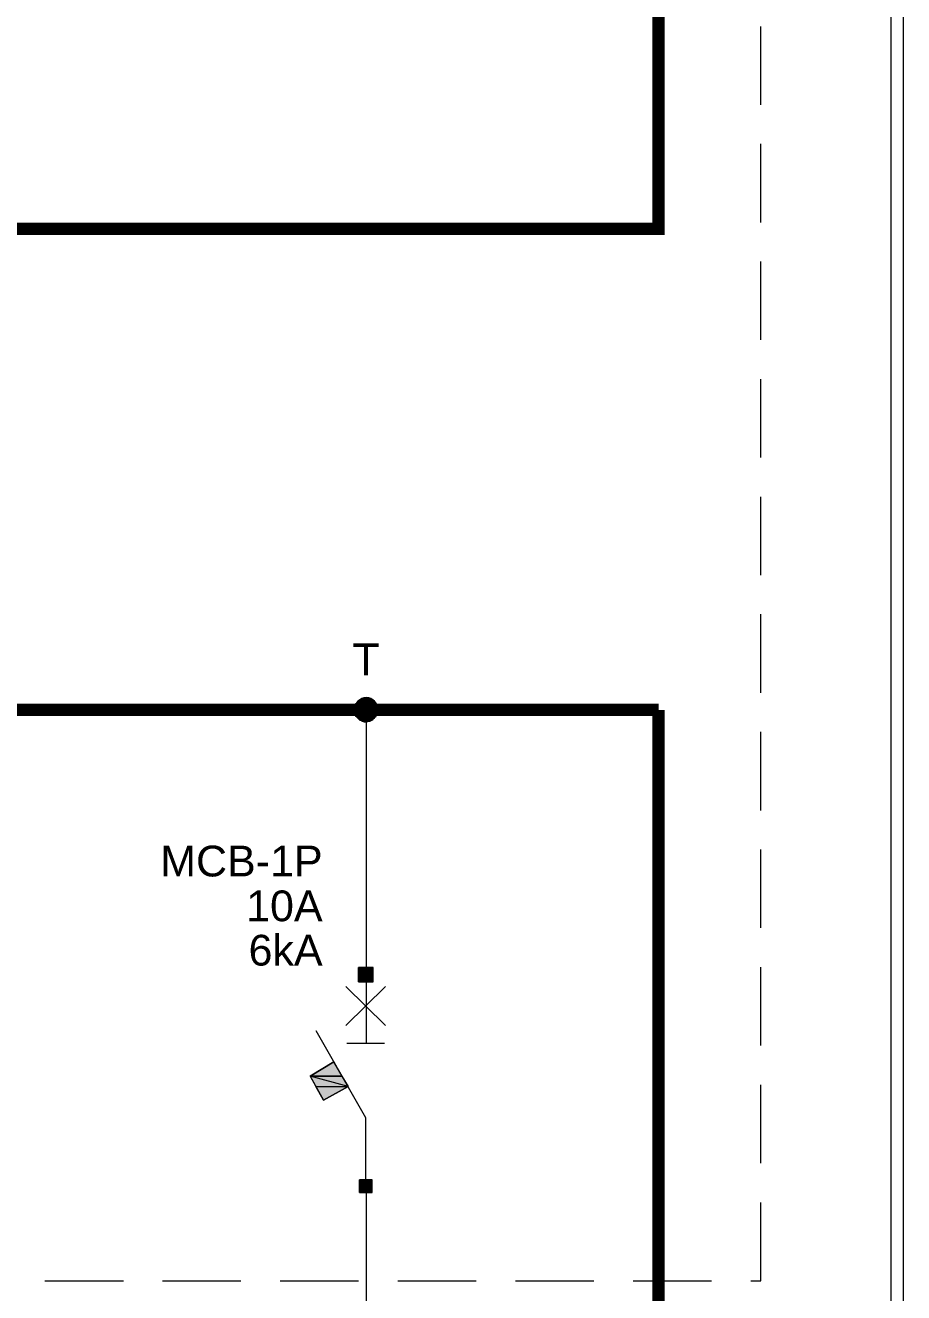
# Model space of a CAD drawing. Header units: millimetres. Extents: x -33055 to 42243, y -56860 to 24450.
# Drawn here: x 30802 to 37914, y -26714 to -16450 of the extents above; entities that cross this region are included whole.
import ezdxf
from ezdxf.enums import TextEntityAlignment as Align

# ---------------------------------------------------------------- set-up
doc = ezdxf.new("R2010")
doc.units = ezdxf.units.MM
for name, color, linetype in [('E-BUSBAR', 7, 'Continuous'), ('E-CTRL', 7, 'Continuous'), ('E-FRAME', 7, 'Continuous'), ('E-SLD', 7, 'Continuous'), ('E-TEXT', 7, 'Continuous')]:
    doc.layers.add(name, color=color, linetype=linetype)
doc.styles.add('ARIAL', font='arial.ttf')

msp = doc.modelspace()

# ---------------------------------------------------------------- hatches: boundary and pattern name
at = {"layer": 'E-SLD'}
h = msp.add_hatch(color=7, dxfattribs=at)
h.dxf.hatch_style = 1
h.paths.add_polyline_path([(33649, -21959), (33472, -21959), (33649, -21967), (33649, -21959)])
h.paths.add_polyline_path([(33472, -21959), (33649, -21967), (33468, -21967), (33472, -21959)])
h = msp.add_hatch(color=7, dxfattribs=at)
h.dxf.hatch_style = 1
h.paths.add_polyline_path([(33645, -21950), (33476, -21950), (33649, -21959), (33645, -21950)])
h.paths.add_polyline_path([(33476, -21950), (33649, -21959), (33472, -21959), (33476, -21950)])
h = msp.add_hatch(color=7, dxfattribs=at)
h.dxf.hatch_style = 1
h.paths.add_polyline_path([(33641, -21942), (33480, -21942), (33645, -21950), (33641, -21942)])
h.paths.add_polyline_path([(33480, -21942), (33645, -21950), (33476, -21950), (33480, -21942)])
h = msp.add_hatch(color=7, dxfattribs=at)
h.dxf.hatch_style = 1
h.paths.add_polyline_path([(33632, -21938), (33485, -21938), (33641, -21942), (33632, -21938)])
h.paths.add_polyline_path([(33485, -21938), (33641, -21942), (33480, -21942), (33485, -21938)])
h = msp.add_hatch(color=7, dxfattribs=at)
h.dxf.hatch_style = 1
h.paths.add_polyline_path([(33628, -21929), (33493, -21929), (33632, -21938), (33628, -21929)])
h.paths.add_polyline_path([(33493, -21929), (33632, -21938), (33485, -21938), (33493, -21929)])
h = msp.add_hatch(color=7, dxfattribs=at)
h.dxf.hatch_style = 1
h.paths.add_polyline_path([(33620, -21921), (33497, -21921), (33628, -21929), (33620, -21921)])
h.paths.add_polyline_path([(33497, -21921), (33628, -21929), (33493, -21929), (33497, -21921)])
h = msp.add_hatch(color=7, dxfattribs=at)
h.dxf.hatch_style = 1
h.paths.add_polyline_path([(33615, -21917), (33506, -21917), (33620, -21921), (33615, -21917)])
h.paths.add_polyline_path([(33506, -21917), (33620, -21921), (33497, -21921), (33506, -21917)])
h = msp.add_hatch(color=7, dxfattribs=at)
h.dxf.hatch_style = 1
h.paths.add_polyline_path([(33607, -21912), (33510, -21912), (33615, -21917), (33607, -21912)])
h.paths.add_polyline_path([(33510, -21912), (33615, -21917), (33506, -21917), (33510, -21912)])
h = msp.add_hatch(color=7, dxfattribs=at)
h.dxf.hatch_style = 1
h.paths.add_polyline_path([(33599, -21908), (33523, -21908), (33607, -21912), (33599, -21908)])
h.paths.add_polyline_path([(33523, -21908), (33607, -21912), (33510, -21912), (33523, -21908)])
h = msp.add_hatch(color=7, dxfattribs=at)
h.dxf.hatch_style = 1
h.paths.add_polyline_path([(33590, -21904), (33527, -21904), (33599, -21908), (33590, -21904)])
h.paths.add_polyline_path([(33527, -21904), (33599, -21908), (33523, -21908), (33527, -21904)])
h = msp.add_hatch(color=7, dxfattribs=at)
h.dxf.hatch_style = 1
h.paths.add_polyline_path([(33582, -21904), (33539, -21904), (33590, -21904), (33582, -21904)])
h.paths.add_polyline_path([(33539, -21904), (33590, -21904), (33527, -21904), (33539, -21904)])
h = msp.add_hatch(color=7, dxfattribs=at)
h.dxf.hatch_style = 1
h.paths.add_polyline_path([(33569, -21900), (33544, -21900), (33582, -21904), (33569, -21900)])
h.paths.add_polyline_path([(33544, -21900), (33582, -21904), (33539, -21904), (33544, -21900)])
h = msp.add_hatch(color=7, dxfattribs=at)
h.dxf.hatch_style = 1
h.paths.add_polyline_path([(33565, -21900), (33569, -21900), (33544, -21900), (33565, -21900)])
h = msp.add_hatch(color=7, dxfattribs=at)
h.dxf.hatch_style = 1
h.paths.add_polyline_path([(33653, -21976), (33468, -21976), (33653, -21984), (33653, -21976)])
h.paths.add_polyline_path([(33468, -21976), (33653, -21984), (33463, -21984), (33468, -21976)])
h = msp.add_hatch(color=7, dxfattribs=at)
h.dxf.hatch_style = 1
h.paths.add_polyline_path([(33653, -21984), (33463, -21984), (33653, -21993), (33653, -21984)])
h.paths.add_polyline_path([(33463, -21984), (33653, -21993), (33463, -21993), (33463, -21984)])
h = msp.add_hatch(color=7, dxfattribs=at)
h.dxf.hatch_style = 1
h.paths.add_polyline_path([(33653, -21993), (33463, -21993), (33653, -22005), (33653, -21993)])
h.paths.add_polyline_path([(33463, -21993), (33653, -22005), (33463, -22005), (33463, -21993)])
h = msp.add_hatch(color=7, dxfattribs=at)
h.dxf.hatch_style = 1
h.paths.add_polyline_path([(33653, -22005), (33463, -22005), (33653, -22014), (33653, -22005)])
h.paths.add_polyline_path([(33463, -22005), (33653, -22014), (33468, -22014), (33463, -22005)])
h = msp.add_hatch(color=7, dxfattribs=at)
h.dxf.hatch_style = 1
h.paths.add_polyline_path([(33649, -21967), (33468, -21967), (33653, -21976), (33649, -21967)])
h.paths.add_polyline_path([(33468, -21967), (33653, -21976), (33468, -21976), (33468, -21967)])
h = msp.add_hatch(color=7, dxfattribs=at)
h.dxf.hatch_style = 1
h.paths.add_polyline_path([(33653, -22014), (33468, -22014), (33649, -22022), (33653, -22014)])
h.paths.add_polyline_path([(33468, -22014), (33649, -22022), (33468, -22022), (33468, -22014)])
h = msp.add_hatch(color=7, dxfattribs=at)
h.dxf.hatch_style = 1
h.paths.add_polyline_path([(33649, -22022), (33468, -22022), (33649, -22031), (33649, -22022)])
h.paths.add_polyline_path([(33468, -22022), (33649, -22031), (33472, -22031), (33468, -22022)])
h = msp.add_hatch(color=7, dxfattribs=at)
h.dxf.hatch_style = 1
h.paths.add_polyline_path([(33649, -22031), (33472, -22031), (33645, -22039), (33649, -22031)])
h.paths.add_polyline_path([(33472, -22031), (33645, -22039), (33476, -22039), (33472, -22031)])
h = msp.add_hatch(color=7, dxfattribs=at)
h.dxf.hatch_style = 1
h.paths.add_polyline_path([(33645, -22039), (33476, -22039), (33641, -22047), (33645, -22039)])
h.paths.add_polyline_path([(33476, -22039), (33641, -22047), (33480, -22047), (33476, -22039)])
h = msp.add_hatch(color=7, dxfattribs=at)
h.dxf.hatch_style = 1
h.paths.add_polyline_path([(33641, -22047), (33480, -22047), (33632, -22052), (33641, -22047)])
h.paths.add_polyline_path([(33480, -22047), (33632, -22052), (33485, -22052), (33480, -22047)])
h = msp.add_hatch(color=7, dxfattribs=at)
h.dxf.hatch_style = 1
h.paths.add_polyline_path([(33632, -22052), (33485, -22052), (33628, -22060), (33632, -22052)])
h.paths.add_polyline_path([(33485, -22052), (33628, -22060), (33493, -22060), (33485, -22052)])
h = msp.add_hatch(color=7, dxfattribs=at)
h.dxf.hatch_style = 1
h.paths.add_polyline_path([(33628, -22060), (33493, -22060), (33620, -22064), (33628, -22060)])
h.paths.add_polyline_path([(33493, -22060), (33620, -22064), (33497, -22064), (33493, -22060)])
h = msp.add_hatch(color=7, dxfattribs=at)
h.dxf.hatch_style = 1
h.paths.add_polyline_path([(33620, -22064), (33497, -22064), (33615, -22073), (33620, -22064)])
h.paths.add_polyline_path([(33497, -22064), (33615, -22073), (33506, -22073), (33497, -22064)])
h = msp.add_hatch(color=7, dxfattribs=at)
h.dxf.hatch_style = 1
h.paths.add_polyline_path([(33615, -22073), (33506, -22073), (33607, -22077), (33615, -22073)])
h.paths.add_polyline_path([(33506, -22073), (33607, -22077), (33510, -22077), (33506, -22073)])
h = msp.add_hatch(color=7, dxfattribs=at)
h.dxf.hatch_style = 1
h.paths.add_polyline_path([(33607, -22077), (33510, -22077), (33599, -22081), (33607, -22077)])
h.paths.add_polyline_path([(33510, -22077), (33599, -22081), (33523, -22081), (33510, -22077)])
h = msp.add_hatch(color=7, dxfattribs=at)
h.dxf.hatch_style = 1
h.paths.add_polyline_path([(33599, -22081), (33523, -22081), (33590, -22085), (33599, -22081)])
h.paths.add_polyline_path([(33523, -22081), (33590, -22085), (33527, -22085), (33523, -22081)])
h = msp.add_hatch(color=7, dxfattribs=at)
h.dxf.hatch_style = 1
h.paths.add_polyline_path([(33590, -22085), (33527, -22085), (33582, -22085), (33590, -22085)])
h.paths.add_polyline_path([(33527, -22085), (33582, -22085), (33539, -22085), (33527, -22085)])
h = msp.add_hatch(color=7, dxfattribs=at)
h.dxf.hatch_style = 1
h.paths.add_polyline_path([(33539, -22085), (33544, -22090), (33569, -22090), (33539, -22085)])
h.paths.add_polyline_path([(33544, -22090), (33569, -22090), (33565, -22090), (33544, -22090)])
h = msp.add_hatch(color=7, dxfattribs=at)
h.dxf.hatch_style = 1
h.paths.add_polyline_path([(33539, -22085), (33582, -22085), (33569, -22090), (33539, -22085)])
h = msp.add_hatch(color=7, dxfattribs=at)
h.dxf.hatch_style = 1
h.paths.add_polyline_path([(33618, -24082), (33499, -24082), (33618, -24196), (33618, -24082)])
h.paths.add_polyline_path([(33499, -24082), (33618, -24196), (33499, -24196), (33499, -24082)])
h = msp.add_hatch(color=7, dxfattribs=at)
h.dxf.hatch_style = 1
h.paths.add_polyline_path([(33301, -24846), (33364, -24960), (33107, -24960), (33301, -24846)])
h = msp.add_hatch(color=7, dxfattribs=at)
h.dxf.hatch_style = 1
h.paths.add_polyline_path([(33107, -24960), (33153, -25045), (33415, -25045), (33107, -24960)])
h.paths.add_polyline_path([(33153, -25045), (33415, -25045), (33216, -25155), (33153, -25045)])
h = msp.add_hatch(color=7, dxfattribs=at)
h.dxf.hatch_style = 1
h.paths.add_polyline_path([(33107, -24960), (33364, -24960), (33415, -25045), (33107, -24960)])
h = msp.add_hatch(color=7, dxfattribs=at)
h.dxf.hatch_style = 1
h.paths.add_polyline_path([(33609, -25801), (33508, -25801), (33609, -25902), (33609, -25801)])
h.paths.add_polyline_path([(33508, -25801), (33609, -25902), (33508, -25902), (33508, -25801)])

# ---------------------------------------------------------------- linework, layer by layer
at = {"layer": 'E-BUSBAR', "const_width": 100}
for points in [[(35929, -3560), (35929, -18097), (-25829, -18097), (-25829, -21994)], [(-25829, -21994), (35929, -21994)], [(35929, -21994), (35929, -36531), (-25829, -36531), (-25829, -40428)]]:
    msp.add_lwpolyline(points, dxfattribs=at)
at = {"layer": 'E-CTRL', "color": 7, "lineweight": 0}
for p, q in [((36758, -17093), (36758, -16458)), ((36758, -18046), (36758, -17410)), ((36758, -18998), (36758, -18363)), ((36758, -19950), (36758, -19316)), ((36758, -20903), (36758, -20268)), ((36758, -21856), (36758, -21220)), ((36758, -22808), (36758, -22173)), ((36758, -23760), (36758, -23126)), ((36758, -24713), (36758, -24078)), ((36758, -25666), (36758, -25030)), ((36758, -26618), (36758, -25983)), ((30960, -26618), (31596, -26618)), ((31913, -26618), (32548, -26618)), ((32866, -26618), (33500, -26618)), ((33818, -26618), (34453, -26618)), ((34770, -26618), (35406, -26618)), ((35723, -26618), (36358, -26618)), ((36676, -26618), (36758, -26618))]:
    msp.add_line(p, q, dxfattribs=at)
at = {"layer": 'E-FRAME', "color": 7, "lineweight": 0}
for points in [[(-33055, 24450), (-33055, -56699), (37914, -56699), (37914, 24450), (-33055, 24450)], [(-32966, 24348), (-32966, -56602), (37813, -56602), (37813, 24348), (-32966, 24348)]]:
    msp.add_lwpolyline(points, dxfattribs=at)
at = {"layer": 'E-SLD', "color": 7, "lineweight": 0}
for p, q in [((33561, -21993), (33561, -24691)), ((33398, -24234), (33719, -24551)), ((33719, -24234), (33398, -24551)), ((33406, -24694), (33710, -24694)), ((33561, -25899), (33561, -28652))]:
    msp.add_line(p, q, dxfattribs=at)
for points in [[(33658, -21990), (33656, -21971), (33650, -21953), (33641, -21937), (33630, -21923), (33616, -21912), (33600, -21903), (33582, -21897), (33563, -21895), (33544, -21897), (33526, -21903), (33510, -21912), (33495, -21923), (33484, -21937), (33475, -21953), (33470, -21971), (33468, -21990), (33470, -22010), (33475, -22027), (33484, -22044), (33495, -22058), (33510, -22069), (33526, -22078), (33544, -22084), (33563, -22085), (33582, -22084), (33600, -22078), (33616, -22069), (33630, -22058), (33641, -22044), (33650, -22027), (33656, -22010), (33658, -21990)], [(33472, -21959), (33649, -21967), (33468, -21967), (33472, -21959)], [(33476, -21950), (33649, -21959), (33472, -21959), (33476, -21950)], [(33649, -21959), (33472, -21959), (33649, -21967), (33649, -21959)], [(33480, -21942), (33645, -21950), (33476, -21950), (33480, -21942)], [(33645, -21950), (33476, -21950), (33649, -21959), (33645, -21950)], [(33485, -21938), (33641, -21942), (33480, -21942), (33485, -21938)], [(33641, -21942), (33480, -21942), (33645, -21950), (33641, -21942)], [(33493, -21929), (33632, -21938), (33485, -21938), (33493, -21929)], [(33632, -21938), (33485, -21938), (33641, -21942), (33632, -21938)], [(33497, -21921), (33628, -21929), (33493, -21929), (33497, -21921)], [(33628, -21929), (33493, -21929), (33632, -21938), (33628, -21929)], [(33506, -21917), (33620, -21921), (33497, -21921), (33506, -21917)], [(33620, -21921), (33497, -21921), (33628, -21929), (33620, -21921)], [(33510, -21912), (33615, -21917), (33506, -21917), (33510, -21912)], [(33615, -21917), (33506, -21917), (33620, -21921), (33615, -21917)], [(33523, -21908), (33607, -21912), (33510, -21912), (33523, -21908)], [(33607, -21912), (33510, -21912), (33615, -21917), (33607, -21912)], [(33527, -21904), (33599, -21908), (33523, -21908), (33527, -21904)], [(33599, -21908), (33523, -21908), (33607, -21912), (33599, -21908)], [(33539, -21904), (33590, -21904), (33527, -21904), (33539, -21904)], [(33590, -21904), (33527, -21904), (33599, -21908), (33590, -21904)], [(33544, -21900), (33582, -21904), (33539, -21904), (33544, -21900)], [(33582, -21904), (33539, -21904), (33590, -21904), (33582, -21904)], [(33565, -21900), (33569, -21900), (33544, -21900), (33565, -21900)], [(33569, -21900), (33544, -21900), (33582, -21904), (33569, -21900)], [(33468, -21976), (33653, -21984), (33463, -21984), (33468, -21976)], [(33653, -21984), (33463, -21984), (33653, -21993), (33653, -21984)], [(33463, -21984), (33653, -21993), (33463, -21993), (33463, -21984)], [(33653, -21993), (33463, -21993), (33653, -22005), (33653, -21993)], [(33463, -21993), (33653, -22005), (33463, -22005), (33463, -21993)], [(33653, -22005), (33463, -22005), (33653, -22014), (33653, -22005)], [(33463, -22005), (33653, -22014), (33468, -22014), (33463, -22005)], [(33649, -21967), (33468, -21967), (33653, -21976), (33649, -21967)], [(33468, -21967), (33653, -21976), (33468, -21976), (33468, -21967)], [(33653, -21976), (33468, -21976), (33653, -21984), (33653, -21976)], [(33653, -22014), (33468, -22014), (33649, -22022), (33653, -22014)], [(33468, -22014), (33649, -22022), (33468, -22022), (33468, -22014)], [(33649, -22022), (33468, -22022), (33649, -22031), (33649, -22022)], [(33468, -22022), (33649, -22031), (33472, -22031), (33468, -22022)], [(33649, -22031), (33472, -22031), (33645, -22039), (33649, -22031)], [(33472, -22031), (33645, -22039), (33476, -22039), (33472, -22031)], [(33645, -22039), (33476, -22039), (33641, -22047), (33645, -22039)], [(33476, -22039), (33641, -22047), (33480, -22047), (33476, -22039)], [(33641, -22047), (33480, -22047), (33632, -22052), (33641, -22047)], [(33480, -22047), (33632, -22052), (33485, -22052), (33480, -22047)], [(33632, -22052), (33485, -22052), (33628, -22060), (33632, -22052)], [(33485, -22052), (33628, -22060), (33493, -22060), (33485, -22052)], [(33628, -22060), (33493, -22060), (33620, -22064), (33628, -22060)], [(33493, -22060), (33620, -22064), (33497, -22064), (33493, -22060)], [(33620, -22064), (33497, -22064), (33615, -22073), (33620, -22064)], [(33497, -22064), (33615, -22073), (33506, -22073), (33497, -22064)], [(33615, -22073), (33506, -22073), (33607, -22077), (33615, -22073)], [(33506, -22073), (33607, -22077), (33510, -22077), (33506, -22073)], [(33607, -22077), (33510, -22077), (33599, -22081), (33607, -22077)], [(33510, -22077), (33599, -22081), (33523, -22081), (33510, -22077)], [(33599, -22081), (33523, -22081), (33590, -22085), (33599, -22081)], [(33523, -22081), (33590, -22085), (33527, -22085), (33523, -22081)], [(33590, -22085), (33527, -22085), (33582, -22085), (33590, -22085)], [(33527, -22085), (33582, -22085), (33539, -22085), (33527, -22085)], [(33539, -22085), (33544, -22090), (33569, -22090), (33539, -22085)], [(33539, -22085), (33582, -22085), (33569, -22090), (33539, -22085)], [(33544, -22090), (33569, -22090), (33565, -22090), (33544, -22090)], [(33499, -24082), (33499, -24196), (33618, -24196), (33618, -24082), (33499, -24082)], [(33499, -24082), (33499, -24196), (33618, -24196), (33618, -24082), (33499, -24082)], [(33618, -24082), (33499, -24082), (33618, -24196), (33618, -24082)], [(33499, -24082), (33618, -24196), (33499, -24196), (33499, -24082)], [(33558, -25801), (33558, -25298), (33157, -24593)], [(33216, -25155), (33415, -25045), (33301, -24846), (33107, -24960), (33216, -25155)], [(33301, -24846), (33364, -24960), (33107, -24960), (33301, -24846)], [(33107, -24960), (33153, -25045), (33415, -25045), (33107, -24960)], [(33107, -24960), (33364, -24960), (33415, -25045), (33107, -24960)], [(33153, -25045), (33415, -25045), (33216, -25155), (33153, -25045)], [(33508, -25801), (33508, -25902), (33609, -25902), (33609, -25801), (33508, -25801)], [(33609, -25801), (33508, -25801), (33609, -25902), (33609, -25801)], [(33508, -25801), (33609, -25902), (33508, -25902), (33508, -25801)]]:
    msp.add_lwpolyline(points, dxfattribs=at)

# ---------------------------------------------------------------- texts
at = {"layer": 'E-TEXT', "color": 7, "style": 'ARIAL'}
msp.add_text('T', height=259, dxfattribs=at).set_placement((33560, -21715), align=Align.CENTER)
for s, p in [('MCB-1P', (33209, -23343)), ('10A', (33209, -23706)), ('6kA', (33209, -24065))]:
    msp.add_text(s, height=249.2, dxfattribs=at).set_placement(p, align=Align.RIGHT)

doc.saveas('drawing.dxf')
